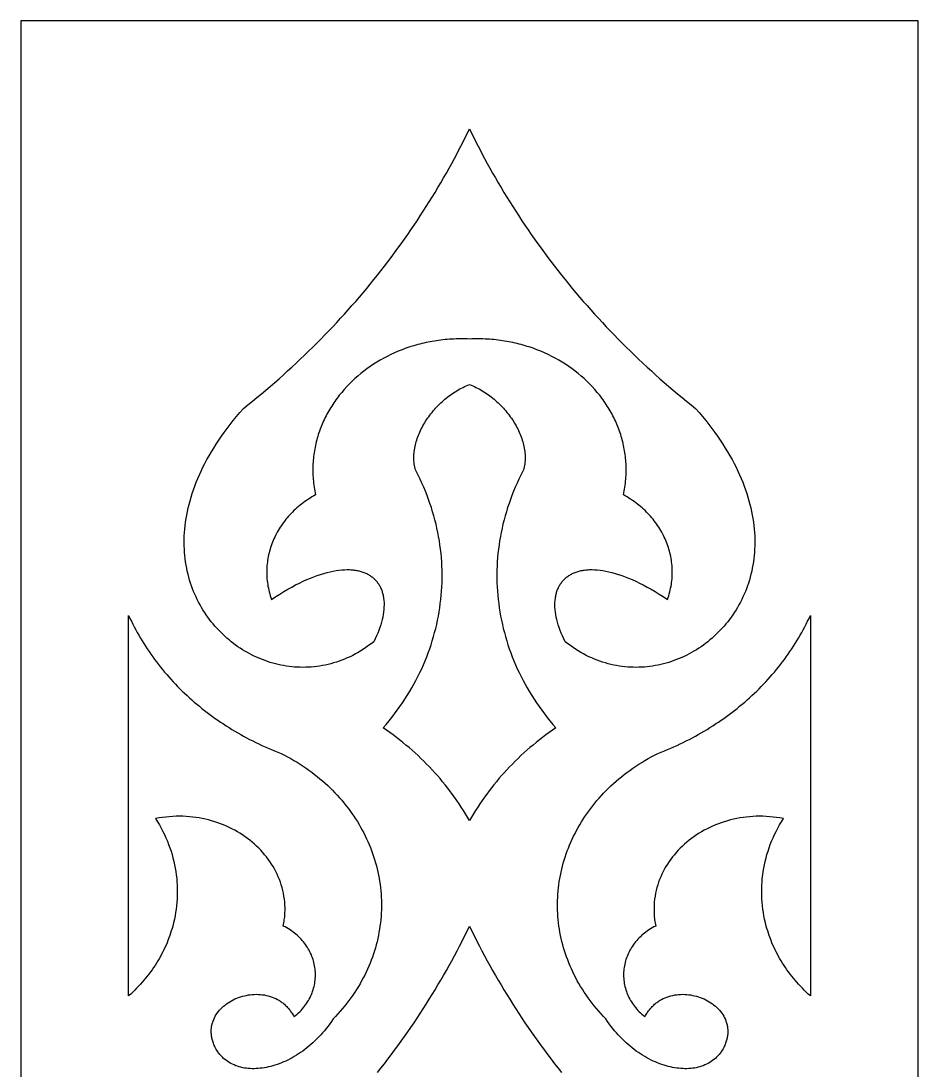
# Model space of a CAD drawing. Extents: x 2404 to 3052, y -2673 to -933.
# Drawn here: x 2404 to 2654, y -1225.5 to -933.1 of the extents above; entities that cross this region are included whole.
import ezdxf

# ---------------------------------------------------------------- set-up
doc = ezdxf.new("R2010")
doc.units = 0
doc.layers.add('LAYER_1', color=18, linetype='CONTINUOUS')

msp = doc.modelspace()

# ---------------------------------------------------------------- linework, layer by layer
at = {"layer": 'LAYER_1'}
for points in [[(2404.01, -2673.09), (2654.01, -2673.09), (2654.01, -933.09), (2404.01, -933.09)], [(2529.01, -963.12), (2529.68, -964.51), (2530.37, -965.9), (2531.06, -967.29), (2531.77, -968.66), (2532.49, -970.04), (2533.21, -971.41), (2533.95, -972.77), (2534.7, -974.13), (2535.45, -975.48), (2536.22, -976.83), (2537, -978.18), (2537.79, -979.52), (2538.59, -980.85), (2539.4, -982.18), (2540.22, -983.5), (2541.05, -984.82), (2541.89, -986.14), (2542.73, -987.44), (2543.59, -988.75), (2544.46, -990.04), (2545.34, -991.34), (2546.23, -992.62), (2547.13, -993.9), (2548.04, -995.18), (2548.96, -996.45), (2549.89, -997.71), (2550.82, -998.97), (2551.77, -1000.22), (2552.73, -1001.47), (2553.69, -1002.71), (2554.67, -1003.95), (2555.66, -1005.18), (2556.65, -1006.4), (2557.66, -1007.62), (2558.67, -1008.83), (2559.7, -1010.03), (2560.73, -1011.23), (2561.77, -1012.42), (2562.82, -1013.61), (2563.88, -1014.79), (2564.95, -1015.96), (2566.03, -1017.13), (2567.12, -1018.29), (2568.22, -1019.45), (2569.33, -1020.6), (2570.44, -1021.74), (2571.57, -1022.87), (2572.7, -1024), (2573.84, -1025.13), (2574.99, -1026.24), (2576.15, -1027.35), (2577.32, -1028.45), (2578.5, -1029.55), (2579.69, -1030.63), (2580.88, -1031.72), (2582.09, -1032.79), (2583.3, -1033.86), (2584.52, -1034.92), (2585.75, -1035.97), (2586.99, -1037.02), (2588.24, -1038.06), (2589.5, -1039.09), (2590.76, -1040.11), (2592.03, -1041.13), (2593, -1042.24), (2593.94, -1043.35), (2594.84, -1044.45), (2595.72, -1045.55), (2596.56, -1046.65), (2597.37, -1047.75), (2598.15, -1048.85), (2598.89, -1049.94), (2599.61, -1051.02), (2600.3, -1052.11), (2600.95, -1053.19), (2601.58, -1054.26), (2602.18, -1055.33), (2602.75, -1056.4), (2603.29, -1057.47), (2603.8, -1058.52), (2604.28, -1059.58), (2604.74, -1060.63), (2605.16, -1061.67), (2605.56, -1062.71), (2605.94, -1063.74), (2606.28, -1064.77), (2606.61, -1065.79), (2606.9, -1066.81), (2607.17, -1067.82), (2607.41, -1068.82), (2607.63, -1069.82), (2607.83, -1070.81), (2608, -1071.79), (2608.14, -1072.77), (2608.27, -1073.73), (2608.36, -1074.7), (2608.44, -1075.65), (2608.49, -1076.6), (2608.52, -1077.53), (2608.53, -1078.46), (2608.52, -1079.39), (2608.48, -1080.3), (2608.42, -1081.2), (2608.35, -1082.1), (2608.25, -1082.99), (2608.13, -1083.86), (2607.99, -1084.73), (2607.83, -1085.59), (2607.65, -1086.44), (2607.45, -1087.28), (2607.24, -1088.11), (2607, -1088.93), (2606.75, -1089.74), (2606.48, -1090.54), (2606.19, -1091.33), (2605.89, -1092.1), (2605.56, -1092.87), (2605.22, -1093.62), (2604.87, -1094.37), (2604.5, -1095.1), (2604.11, -1095.82), (2603.71, -1096.53), (2603.29, -1097.22), (2602.86, -1097.91), (2602.41, -1098.58), (2601.95, -1099.24), (2601.47, -1099.88), (2600.98, -1100.52), (2600.48, -1101.14), (2599.97, -1101.74), (2599.44, -1102.34), (2598.9, -1102.92), (2598.35, -1103.48), (2597.78, -1104.03), (2597.21, -1104.57), (2596.62, -1105.09), (2596.03, -1105.6), (2595.42, -1106.1), (2594.8, -1106.58), (2594.18, -1107.04), (2593.54, -1107.49), (2592.89, -1107.92), (2592.24, -1108.34), (2591.57, -1108.74), (2590.9, -1109.13), (2590.22, -1109.5), (2589.54, -1109.85), (2588.84, -1110.19), (2588.14, -1110.51), (2587.43, -1110.81), (2586.72, -1111.1), (2586, -1111.37), (2585.27, -1111.62), (2584.54, -1111.86), (2583.8, -1112.07), (2583.06, -1112.27), (2582.31, -1112.45), (2581.56, -1112.62), (2580.8, -1112.76), (2580.05, -1112.89), (2579.28, -1113), (2578.52, -1113.08), (2577.75, -1113.15), (2576.98, -1113.2), (2576.21, -1113.24), (2575.43, -1113.25), (2574.66, -1113.24), (2573.88, -1113.21), (2573.1, -1113.16), (2572.33, -1113.09), (2571.55, -1113), (2570.77, -1112.89), (2569.99, -1112.76), (2569.22, -1112.61), (2568.44, -1112.44), (2567.67, -1112.25), (2566.89, -1112.03), (2566.12, -1111.79), (2565.35, -1111.53), (2564.59, -1111.25), (2563.82, -1110.95), (2563.06, -1110.63), (2562.31, -1110.28), (2561.55, -1109.91), (2560.8, -1109.51), (2560.06, -1109.1), (2559.32, -1108.66), (2558.58, -1108.19), (2557.86, -1107.71), (2557.13, -1107.19), (2556.41, -1106.66), (2555.7, -1106.1), (2555.3, -1105.3), (2554.93, -1104.5), (2554.59, -1103.71), (2554.29, -1102.94), (2554.01, -1102.17), (2553.76, -1101.41), (2553.54, -1100.67), (2553.35, -1099.94), (2553.19, -1099.22), (2553.06, -1098.52), (2552.95, -1097.82), (2552.88, -1097.15), (2552.83, -1096.49), (2552.82, -1095.84), (2552.83, -1095.21), (2552.87, -1094.59), (2552.94, -1093.99), (2552.98, -1093.7), (2553.03, -1093.41), (2553.09, -1093.13), (2553.15, -1092.85), (2553.23, -1092.57), (2553.3, -1092.3), (2553.39, -1092.04), (2553.48, -1091.78), (2553.58, -1091.52), (2553.69, -1091.27), (2553.8, -1091.03), (2553.92, -1090.79), (2554.04, -1090.55), (2554.17, -1090.32), (2554.31, -1090.09), (2554.46, -1089.87), (2554.61, -1089.66), (2554.77, -1089.45), (2554.93, -1089.25), (2555.1, -1089.05), (2555.28, -1088.86), (2555.47, -1088.67), (2555.66, -1088.49), (2555.85, -1088.31), (2556.06, -1088.14), (2556.27, -1087.98), (2556.48, -1087.82), (2556.71, -1087.67), (2556.93, -1087.53), (2557.17, -1087.39), (2557.41, -1087.25), (2557.66, -1087.13), (2557.91, -1087.01), (2558.17, -1086.89), (2558.44, -1086.79), (2558.71, -1086.69), (2558.99, -1086.59), (2559.27, -1086.5), (2559.56, -1086.42), (2559.86, -1086.35), (2560.16, -1086.28), (2560.47, -1086.22), (2560.78, -1086.17), (2561.1, -1086.13), (2561.43, -1086.09), (2561.76, -1086.06), (2562.1, -1086.03), (2562.44, -1086.01), (2562.79, -1086.01), (2563.15, -1086), (2563.88, -1086.02), (2564.63, -1086.07), (2565.4, -1086.15), (2566.2, -1086.27), (2567.02, -1086.41), (2567.86, -1086.59), (2568.72, -1086.8), (2569.61, -1087.05), (2570.51, -1087.33), (2571.44, -1087.64), (2572.39, -1087.99), (2573.36, -1088.37), (2574.35, -1088.8), (2575.37, -1089.25), (2576.4, -1089.75), (2577.45, -1090.28), (2578.53, -1090.86), (2579.62, -1091.47), (2580.73, -1092.12), (2581.87, -1092.81), (2583.02, -1093.54), (2584.19, -1094.31), (2584.37, -1093.79), (2584.54, -1093.27), (2584.69, -1092.75), (2584.83, -1092.23), (2584.96, -1091.71), (2585.07, -1091.18), (2585.17, -1090.66), (2585.26, -1090.14), (2585.33, -1089.61), (2585.4, -1089.09), (2585.45, -1088.56), (2585.48, -1088.04), (2585.51, -1087.52), (2585.52, -1086.99), (2585.52, -1086.47), (2585.51, -1085.95), (2585.49, -1085.43), (2585.45, -1084.91), (2585.41, -1084.4), (2585.35, -1083.88), (2585.27, -1083.37), (2585.19, -1082.86), (2585.1, -1082.35), (2584.99, -1081.84), (2584.87, -1081.34), (2584.74, -1080.83), (2584.6, -1080.33), (2584.45, -1079.84), (2584.28, -1079.34), (2584.11, -1078.85), (2583.92, -1078.37), (2583.72, -1077.88), (2583.51, -1077.4), (2583.29, -1076.92), (2583.06, -1076.45), (2582.82, -1075.98), (2582.57, -1075.52), (2582.3, -1075.06), (2582.03, -1074.6), (2581.74, -1074.15), (2581.45, -1073.71), (2581.14, -1073.27), (2580.82, -1072.83), (2580.5, -1072.4), (2580.16, -1071.98), (2579.81, -1071.56), (2579.46, -1071.15), (2579.09, -1070.74), (2578.71, -1070.34), (2578.32, -1069.95), (2577.93, -1069.56), (2577.52, -1069.18), (2577.1, -1068.8), (2576.68, -1068.43), (2576.24, -1068.07), (2575.79, -1067.72), (2575.34, -1067.37), (2574.87, -1067.04), (2574.4, -1066.71), (2573.92, -1066.38), (2573.42, -1066.07), (2572.92, -1065.76), (2572.41, -1065.46), (2571.89, -1065.17), (2572.01, -1064.63), (2572.11, -1064.08), (2572.21, -1063.54), (2572.3, -1062.99), (2572.38, -1062.45), (2572.44, -1061.91), (2572.5, -1061.37), (2572.55, -1060.83), (2572.6, -1060.29), (2572.63, -1059.75), (2572.65, -1059.22), (2572.67, -1058.68), (2572.67, -1058.15), (2572.67, -1057.62), (2572.65, -1057.09), (2572.63, -1056.56), (2572.6, -1056.03), (2572.57, -1055.51), (2572.52, -1054.99), (2572.46, -1054.46), (2572.4, -1053.95), (2572.33, -1053.43), (2572.25, -1052.91), (2572.16, -1052.4), (2572.06, -1051.89), (2571.95, -1051.38), (2571.84, -1050.87), (2571.72, -1050.37), (2571.59, -1049.86), (2571.45, -1049.36), (2571.31, -1048.87), (2571.15, -1048.37), (2570.99, -1047.88), (2570.82, -1047.39), (2570.65, -1046.9), (2570.47, -1046.42), (2570.27, -1045.94), (2570.08, -1045.46), (2569.87, -1044.99), (2569.66, -1044.51), (2569.44, -1044.04), (2569.21, -1043.58), (2568.97, -1043.12), (2568.73, -1042.66), (2568.48, -1042.2), (2568.22, -1041.75), (2567.96, -1041.3), (2567.69, -1040.85), (2567.41, -1040.41), (2567.13, -1039.97), (2566.84, -1039.53), (2566.54, -1039.1), (2566.24, -1038.68), (2565.93, -1038.25), (2565.29, -1037.42), (2564.63, -1036.6), (2563.94, -1035.79), (2563.22, -1035.01), (2562.48, -1034.24), (2561.72, -1033.49), (2560.94, -1032.76), (2560.13, -1032.04), (2559.3, -1031.35), (2558.45, -1030.68), (2557.58, -1030.02), (2556.69, -1029.39), (2555.77, -1028.78), (2554.84, -1028.19), (2553.89, -1027.62), (2552.92, -1027.08), (2551.93, -1026.56), (2550.92, -1026.06), (2549.9, -1025.59), (2548.86, -1025.14), (2547.8, -1024.72), (2546.72, -1024.32), (2545.63, -1023.95), (2545.08, -1023.77), (2544.53, -1023.6), (2543.97, -1023.44), (2543.41, -1023.28), (2542.85, -1023.13), (2542.28, -1022.99), (2541.7, -1022.86), (2541.13, -1022.73), (2540.55, -1022.61), (2539.97, -1022.5), (2539.38, -1022.39), (2538.8, -1022.29), (2538.21, -1022.2), (2537.61, -1022.11), (2537.01, -1022.04), (2536.41, -1021.97), (2535.81, -1021.91), (2535.21, -1021.85), (2534.6, -1021.81), (2533.99, -1021.77), (2533.37, -1021.74), (2532.76, -1021.71), (2532.14, -1021.7), (2531.52, -1021.69), (2530.89, -1021.69), (2530.27, -1021.7), (2529.64, -1021.72), (2529.01, -1021.74), (2528.38, -1021.72), (2527.75, -1021.7), (2527.13, -1021.69), (2526.5, -1021.69), (2525.88, -1021.7), (2525.26, -1021.71), (2524.65, -1021.74), (2524.03, -1021.77), (2523.42, -1021.81), (2522.81, -1021.85), (2522.21, -1021.91), (2521.6, -1021.97), (2521, -1022.04), (2520.41, -1022.11), (2519.81, -1022.2), (2519.22, -1022.29), (2518.63, -1022.39), (2518.05, -1022.5), (2517.47, -1022.61), (2516.89, -1022.73), (2516.31, -1022.86), (2515.74, -1022.99), (2515.17, -1023.13), (2514.61, -1023.28), (2514.05, -1023.44), (2513.49, -1023.6), (2512.38, -1023.95), (2511.29, -1024.32), (2510.22, -1024.72), (2509.16, -1025.14), (2508.12, -1025.59), (2507.1, -1026.06), (2506.09, -1026.56), (2505.1, -1027.08), (2504.13, -1027.62), (2503.18, -1028.19), (2502.24, -1028.78), (2501.33, -1029.39), (2500.44, -1030.02), (2499.57, -1030.68), (2498.72, -1031.35), (2497.89, -1032.04), (2497.08, -1032.76), (2496.3, -1033.49), (2495.53, -1034.24), (2494.8, -1035.01), (2494.08, -1035.79), (2493.39, -1036.6), (2492.73, -1037.42), (2492.4, -1037.83), (2492.09, -1038.25), (2491.78, -1038.68), (2491.47, -1039.1), (2491.18, -1039.53), (2490.89, -1039.97), (2490.6, -1040.41), (2490.33, -1040.85), (2490.06, -1041.3), (2489.79, -1041.75), (2489.54, -1042.2), (2489.29, -1042.66), (2489.05, -1043.12), (2488.81, -1043.58), (2488.58, -1044.04), (2488.36, -1044.51), (2488.15, -1044.99), (2487.94, -1045.46), (2487.74, -1045.94), (2487.55, -1046.42), (2487.37, -1046.9), (2487.19, -1047.39), (2487.02, -1047.88), (2486.86, -1048.37), (2486.71, -1048.87), (2486.57, -1049.36), (2486.43, -1049.86), (2486.3, -1050.37), (2486.18, -1050.87), (2486.06, -1051.38), (2485.96, -1051.89), (2485.86, -1052.4), (2485.77, -1052.91), (2485.69, -1053.43), (2485.62, -1053.95), (2485.56, -1054.46), (2485.5, -1054.99), (2485.45, -1055.51), (2485.41, -1056.03), (2485.38, -1056.56), (2485.36, -1057.09), (2485.35, -1057.62), (2485.35, -1058.15), (2485.35, -1058.68), (2485.37, -1059.22), (2485.39, -1059.75), (2485.42, -1060.29), (2485.46, -1060.83), (2485.51, -1061.37), (2485.57, -1061.91), (2485.64, -1062.45), (2485.72, -1062.99), (2485.81, -1063.54), (2485.91, -1064.08), (2486.01, -1064.63), (2486.13, -1065.17), (2485.61, -1065.46), (2485.1, -1065.76), (2484.6, -1066.07), (2484.1, -1066.38), (2483.62, -1066.71), (2483.14, -1067.04), (2482.68, -1067.37), (2482.22, -1067.72), (2481.78, -1068.07), (2481.34, -1068.43), (2480.92, -1068.8), (2480.5, -1069.18), (2480.09, -1069.56), (2479.69, -1069.95), (2479.31, -1070.34), (2478.93, -1070.74), (2478.56, -1071.15), (2478.2, -1071.56), (2477.86, -1071.98), (2477.52, -1072.4), (2477.19, -1072.83), (2476.88, -1073.27), (2476.57, -1073.71), (2476.28, -1074.15), (2475.99, -1074.6), (2475.72, -1075.06), (2475.45, -1075.52), (2475.2, -1075.98), (2474.96, -1076.45), (2474.73, -1076.92), (2474.51, -1077.4), (2474.3, -1077.88), (2474.1, -1078.37), (2473.91, -1078.85), (2473.74, -1079.34), (2473.57, -1079.84), (2473.42, -1080.33), (2473.28, -1080.83), (2473.15, -1081.34), (2473.03, -1081.84), (2472.92, -1082.35), (2472.83, -1082.86), (2472.74, -1083.37), (2472.67, -1083.88), (2472.61, -1084.4), (2472.57, -1084.91), (2472.53, -1085.43), (2472.51, -1085.95), (2472.49, -1086.47), (2472.49, -1086.99), (2472.51, -1087.52), (2472.53, -1088.04), (2472.57, -1088.56), (2472.62, -1089.09), (2472.68, -1089.61), (2472.76, -1090.14), (2472.85, -1090.66), (2472.95, -1091.18), (2473.06, -1091.71), (2473.19, -1092.23), (2473.33, -1092.75), (2473.48, -1093.27), (2473.65, -1093.79), (2473.83, -1094.31), (2475, -1093.54), (2476.15, -1092.81), (2477.28, -1092.12), (2478.4, -1091.47), (2479.49, -1090.86), (2480.56, -1090.28), (2481.62, -1089.75), (2482.65, -1089.25), (2483.66, -1088.8), (2484.66, -1088.37), (2485.63, -1087.99), (2486.58, -1087.64), (2487.5, -1087.33), (2488.41, -1087.05), (2489.3, -1086.8), (2490.16, -1086.59), (2491, -1086.41), (2491.82, -1086.27), (2492.62, -1086.15), (2493.39, -1086.07), (2494.14, -1086.02), (2494.87, -1086), (2495.22, -1086.01), (2495.57, -1086.01), (2495.92, -1086.03), (2496.26, -1086.06), (2496.59, -1086.09), (2496.91, -1086.13), (2497.23, -1086.17), (2497.55, -1086.22), (2497.86, -1086.28), (2498.16, -1086.35), (2498.46, -1086.42), (2498.75, -1086.5), (2499.03, -1086.59), (2499.31, -1086.69), (2499.58, -1086.79), (2499.85, -1086.89), (2500.11, -1087.01), (2500.36, -1087.13), (2500.61, -1087.25), (2500.85, -1087.39), (2501.08, -1087.53), (2501.31, -1087.67), (2501.53, -1087.82), (2501.75, -1087.98), (2501.96, -1088.14), (2502.16, -1088.31), (2502.36, -1088.49), (2502.55, -1088.67), (2502.74, -1088.86), (2502.91, -1089.05), (2503.09, -1089.25), (2503.25, -1089.45), (2503.41, -1089.66), (2503.56, -1089.87), (2503.71, -1090.09), (2503.84, -1090.32), (2503.98, -1090.55), (2504.1, -1090.79), (2504.22, -1091.03), (2504.33, -1091.27), (2504.44, -1091.52), (2504.54, -1091.78), (2504.63, -1092.04), (2504.71, -1092.3), (2504.79, -1092.57), (2504.86, -1092.85), (2504.93, -1093.13), (2504.99, -1093.41), (2505.04, -1093.7), (2505.08, -1093.99), (2505.15, -1094.59), (2505.19, -1095.21), (2505.2, -1095.84), (2505.18, -1096.49), (2505.14, -1097.15), (2505.06, -1097.82), (2504.96, -1098.52), (2504.83, -1099.22), (2504.67, -1099.94), (2504.48, -1100.67), (2504.26, -1101.41), (2504.01, -1102.17), (2503.73, -1102.94), (2503.42, -1103.71), (2503.09, -1104.5), (2502.72, -1105.3), (2502.32, -1106.1), (2501.6, -1106.66), (2500.89, -1107.19), (2500.16, -1107.71), (2499.43, -1108.19), (2498.7, -1108.66), (2497.96, -1109.1), (2497.21, -1109.51), (2496.47, -1109.91), (2495.71, -1110.28), (2494.96, -1110.63), (2494.2, -1110.95), (2493.43, -1111.25), (2492.67, -1111.53), (2491.9, -1111.79), (2491.13, -1112.03), (2490.35, -1112.25), (2489.58, -1112.44), (2488.8, -1112.61), (2488.03, -1112.76), (2487.25, -1112.89), (2486.47, -1113), (2485.69, -1113.09), (2484.91, -1113.16), (2484.14, -1113.21), (2483.36, -1113.24), (2482.58, -1113.25), (2481.81, -1113.24), (2481.04, -1113.2), (2480.27, -1113.15), (2479.5, -1113.08), (2478.73, -1113), (2477.97, -1112.89), (2477.21, -1112.76), (2476.46, -1112.62), (2475.71, -1112.45), (2474.96, -1112.27), (2474.22, -1112.07), (2473.48, -1111.86), (2472.75, -1111.62), (2472.02, -1111.37), (2471.3, -1111.1), (2470.59, -1110.81), (2469.88, -1110.51), (2469.18, -1110.19), (2468.48, -1109.85), (2467.79, -1109.5), (2467.12, -1109.13), (2466.44, -1108.74), (2465.78, -1108.34), (2465.13, -1107.92), (2464.48, -1107.49), (2463.84, -1107.04), (2463.22, -1106.58), (2462.6, -1106.1), (2461.99, -1105.6), (2461.39, -1105.09), (2460.81, -1104.57), (2460.23, -1104.03), (2459.67, -1103.48), (2459.12, -1102.92), (2458.58, -1102.34), (2458.05, -1101.74), (2457.54, -1101.14), (2457.03, -1100.52), (2456.55, -1099.88), (2456.07, -1099.24), (2455.61, -1098.58), (2455.16, -1097.91), (2454.73, -1097.22), (2454.31, -1096.53), (2453.91, -1095.82), (2453.52, -1095.1), (2453.15, -1094.37), (2452.79, -1093.62), (2452.46, -1092.87), (2452.13, -1092.1), (2451.83, -1091.33), (2451.54, -1090.54), (2451.27, -1089.74), (2451.02, -1088.93), (2450.78, -1088.11), (2450.56, -1087.28), (2450.37, -1086.44), (2450.19, -1085.59), (2450.03, -1084.73), (2449.89, -1083.86), (2449.77, -1082.99), (2449.67, -1082.1), (2449.6, -1081.2), (2449.54, -1080.3), (2449.5, -1079.39), (2449.49, -1078.46), (2449.5, -1077.53), (2449.53, -1076.6), (2449.58, -1075.65), (2449.65, -1074.7), (2449.75, -1073.73), (2449.88, -1072.77), (2450.02, -1071.79), (2450.19, -1070.81), (2450.39, -1069.82), (2450.6, -1068.82), (2450.85, -1067.82), (2451.12, -1066.81), (2451.41, -1065.79), (2451.73, -1064.77), (2452.08, -1063.74), (2452.45, -1062.71), (2452.86, -1061.67), (2453.28, -1060.63), (2453.74, -1059.58), (2454.22, -1058.52), (2454.73, -1057.47), (2455.27, -1056.4), (2455.84, -1055.33), (2456.44, -1054.26), (2457.07, -1053.19), (2457.72, -1052.11), (2458.41, -1051.02), (2459.12, -1049.94), (2459.87, -1048.85), (2460.65, -1047.75), (2461.46, -1046.65), (2462.3, -1045.55), (2463.17, -1044.45), (2464.08, -1043.35), (2465.02, -1042.24), (2465.99, -1041.13), (2467.26, -1040.11), (2468.52, -1039.09), (2469.78, -1038.06), (2471.03, -1037.02), (2472.26, -1035.97), (2473.49, -1034.92), (2474.72, -1033.86), (2475.93, -1032.79), (2477.13, -1031.72), (2478.33, -1030.63), (2479.52, -1029.55), (2480.69, -1028.45), (2481.86, -1027.35), (2483.02, -1026.24), (2484.18, -1025.13), (2485.32, -1024), (2486.45, -1022.87), (2487.58, -1021.74), (2488.69, -1020.6), (2489.8, -1019.45), (2490.9, -1018.29), (2491.99, -1017.13), (2493.06, -1015.96), (2494.13, -1014.79), (2495.2, -1013.61), (2496.25, -1012.42), (2497.29, -1011.23), (2498.32, -1010.03), (2499.35, -1008.83), (2500.36, -1007.62), (2501.37, -1006.4), (2502.36, -1005.18), (2503.35, -1003.95), (2504.32, -1002.71), (2505.29, -1001.47), (2506.25, -1000.22), (2507.2, -998.97), (2508.13, -997.71), (2509.06, -996.45), (2509.98, -995.18), (2510.89, -993.9), (2511.79, -992.62), (2512.68, -991.34), (2513.56, -990.04), (2514.42, -988.75), (2515.28, -987.44), (2516.13, -986.14), (2516.97, -984.82), (2517.8, -983.5), (2518.62, -982.18), (2519.43, -980.85), (2520.23, -979.52), (2521.02, -978.18), (2521.8, -976.83), (2522.56, -975.48), (2523.32, -974.13), (2524.07, -972.77), (2524.81, -971.41), (2525.53, -970.04), (2526.25, -968.66), (2526.95, -967.29), (2527.65, -965.9), (2528.33, -964.51)], [(2529.01, -1034.43), (2529.47, -1034.61), (2529.92, -1034.79), (2530.37, -1034.99), (2530.82, -1035.2), (2531.27, -1035.43), (2531.71, -1035.66), (2532.15, -1035.9), (2532.58, -1036.15), (2533.01, -1036.42), (2533.44, -1036.69), (2533.86, -1036.97), (2534.27, -1037.27), (2534.68, -1037.57), (2535.09, -1037.88), (2535.49, -1038.19), (2535.88, -1038.52), (2536.27, -1038.86), (2536.65, -1039.2), (2537.03, -1039.55), (2537.39, -1039.9), (2537.76, -1040.27), (2538.11, -1040.64), (2538.46, -1041.01), (2538.8, -1041.4), (2539.13, -1041.78), (2539.46, -1042.18), (2539.77, -1042.58), (2540.08, -1042.98), (2540.38, -1043.39), (2540.67, -1043.8), (2540.96, -1044.22), (2541.23, -1044.64), (2541.49, -1045.07), (2541.75, -1045.5), (2541.99, -1045.93), (2542.23, -1046.36), (2542.45, -1046.8), (2542.67, -1047.24), (2542.87, -1047.68), (2543.06, -1048.12), (2543.24, -1048.57), (2543.41, -1049.01), (2543.57, -1049.46), (2543.72, -1049.91), (2543.86, -1050.36), (2543.98, -1050.8), (2544.09, -1051.25), (2544.19, -1051.7), (2544.28, -1052.15), (2544.35, -1052.59), (2544.41, -1053.04), (2544.45, -1053.48), (2544.49, -1053.92), (2544.51, -1054.36), (2544.51, -1054.8), (2544.5, -1055.24), (2544.48, -1055.67), (2544.44, -1056.1), (2544.39, -1056.52), (2544.32, -1056.94), (2544.24, -1057.36), (2544.14, -1057.78), (2544.02, -1058.19), (2543.89, -1058.59), (2543.33, -1059.7), (2542.78, -1060.81), (2542.27, -1061.92), (2541.77, -1063.04), (2541.3, -1064.17), (2540.85, -1065.3), (2540.42, -1066.43), (2540.02, -1067.57), (2539.64, -1068.71), (2539.28, -1069.86), (2538.94, -1071.01), (2538.63, -1072.16), (2538.34, -1073.32), (2538.07, -1074.48), (2537.83, -1075.64), (2537.61, -1076.8), (2537.41, -1077.97), (2537.24, -1079.13), (2537.08, -1080.3), (2536.95, -1081.47), (2536.84, -1082.64), (2536.76, -1083.81), (2536.7, -1084.98), (2536.66, -1086.15), (2536.64, -1087.32), (2536.64, -1088.49), (2536.67, -1089.66), (2536.72, -1090.83), (2536.79, -1092), (2536.88, -1093.16), (2537, -1094.33), (2537.14, -1095.49), (2537.3, -1096.65), (2537.48, -1097.81), (2537.68, -1098.96), (2537.91, -1100.12), (2538.16, -1101.27), (2538.43, -1102.41), (2538.72, -1103.55), (2539.04, -1104.69), (2539.37, -1105.82), (2539.73, -1106.95), (2540.11, -1108.08), (2540.51, -1109.2), (2540.94, -1110.31), (2541.38, -1111.42), (2541.85, -1112.52), (2542.34, -1113.62), (2542.85, -1114.71), (2543.38, -1115.79), (2543.93, -1116.87), (2544.51, -1117.94), (2545.11, -1119), (2545.72, -1120.05), (2546.36, -1121.1), (2547.02, -1122.14), (2547.71, -1123.17), (2548.41, -1124.19), (2549.14, -1125.2), (2549.88, -1126.21), (2550.65, -1127.2), (2551.44, -1128.19), (2552.25, -1129.16), (2553.08, -1130.13), (2552.14, -1130.77), (2551.2, -1131.43), (2550.29, -1132.1), (2549.38, -1132.78), (2548.48, -1133.47), (2547.6, -1134.18), (2546.73, -1134.89), (2545.87, -1135.62), (2545.02, -1136.35), (2544.18, -1137.1), (2543.36, -1137.86), (2542.55, -1138.62), (2541.75, -1139.4), (2540.97, -1140.19), (2540.19, -1140.98), (2539.43, -1141.79), (2538.68, -1142.61), (2537.95, -1143.43), (2537.22, -1144.27), (2536.51, -1145.12), (2535.82, -1145.97), (2535.13, -1146.83), (2534.46, -1147.7), (2533.8, -1148.59), (2533.16, -1149.47), (2532.52, -1150.37), (2531.9, -1151.28), (2531.3, -1152.19), (2530.71, -1153.12), (2530.13, -1154.05), (2529.56, -1154.98), (2529.01, -1155.93), (2528.46, -1154.98), (2527.89, -1154.05), (2527.31, -1153.12), (2526.72, -1152.19), (2526.11, -1151.28), (2525.49, -1150.37), (2524.86, -1149.47), (2524.22, -1148.59), (2523.56, -1147.7), (2522.89, -1146.83), (2522.2, -1145.97), (2521.5, -1145.12), (2520.79, -1144.27), (2520.07, -1143.43), (2519.34, -1142.61), (2518.59, -1141.79), (2517.83, -1140.98), (2517.05, -1140.19), (2516.27, -1139.4), (2515.47, -1138.62), (2514.66, -1137.86), (2513.83, -1137.1), (2513, -1136.35), (2512.15, -1135.62), (2511.29, -1134.89), (2510.42, -1134.18), (2509.54, -1133.47), (2508.64, -1132.78), (2507.73, -1132.1), (2506.81, -1131.43), (2505.88, -1130.77), (2504.94, -1130.13), (2505.77, -1129.16), (2506.58, -1128.19), (2507.37, -1127.2), (2508.14, -1126.21), (2508.88, -1125.2), (2509.61, -1124.19), (2510.31, -1123.17), (2510.99, -1122.14), (2511.65, -1121.1), (2512.29, -1120.05), (2512.91, -1119), (2513.51, -1117.94), (2514.08, -1116.87), (2514.64, -1115.79), (2515.17, -1114.71), (2515.68, -1113.62), (2516.17, -1112.52), (2516.64, -1111.42), (2517.08, -1110.31), (2517.51, -1109.2), (2517.91, -1108.08), (2518.29, -1106.95), (2518.65, -1105.82), (2518.98, -1104.69), (2519.3, -1103.55), (2519.59, -1102.41), (2519.86, -1101.27), (2520.11, -1100.12), (2520.33, -1098.96), (2520.54, -1097.81), (2520.72, -1096.65), (2520.88, -1095.49), (2521.02, -1094.33), (2521.14, -1093.16), (2521.23, -1092), (2521.3, -1090.83), (2521.35, -1089.66), (2521.38, -1088.49), (2521.38, -1087.32), (2521.36, -1086.15), (2521.32, -1084.98), (2521.26, -1083.81), (2521.17, -1082.64), (2521.07, -1081.47), (2520.94, -1080.3), (2520.78, -1079.13), (2520.61, -1077.97), (2520.41, -1076.8), (2520.19, -1075.64), (2519.94, -1074.48), (2519.68, -1073.32), (2519.39, -1072.16), (2519.08, -1071.01), (2518.74, -1069.86), (2518.38, -1068.71), (2518, -1067.57), (2517.6, -1066.43), (2517.17, -1065.3), (2516.72, -1064.17), (2516.25, -1063.04), (2515.75, -1061.92), (2515.23, -1060.81), (2514.69, -1059.7), (2514.13, -1058.59), (2514, -1058.19), (2513.88, -1057.78), (2513.78, -1057.36), (2513.7, -1056.94), (2513.63, -1056.52), (2513.58, -1056.1), (2513.54, -1055.67), (2513.52, -1055.24), (2513.51, -1054.8), (2513.51, -1054.36), (2513.53, -1053.92), (2513.56, -1053.48), (2513.61, -1053.04), (2513.67, -1052.59), (2513.74, -1052.15), (2513.83, -1051.7), (2513.93, -1051.25), (2514.04, -1050.8), (2514.16, -1050.36), (2514.3, -1049.91), (2514.44, -1049.46), (2514.6, -1049.01), (2514.77, -1048.57), (2514.96, -1048.12), (2515.15, -1047.68), (2515.35, -1047.24), (2515.57, -1046.8), (2515.79, -1046.36), (2516.03, -1045.93), (2516.27, -1045.5), (2516.52, -1045.07), (2516.79, -1044.64), (2517.06, -1044.22), (2517.34, -1043.8), (2517.64, -1043.39), (2517.94, -1042.98), (2518.24, -1042.58), (2518.56, -1042.18), (2518.89, -1041.78), (2519.22, -1041.4), (2519.56, -1041.01), (2519.91, -1040.64), (2520.26, -1040.27), (2520.62, -1039.9), (2520.99, -1039.55), (2521.37, -1039.2), (2521.75, -1038.86), (2522.14, -1038.52), (2522.53, -1038.19), (2522.93, -1037.88), (2523.34, -1037.57), (2523.75, -1037.27), (2524.16, -1036.97), (2524.58, -1036.69), (2525.01, -1036.42), (2525.44, -1036.15), (2525.87, -1035.9), (2526.31, -1035.66), (2526.75, -1035.43), (2527.2, -1035.2), (2527.64, -1034.99), (2528.1, -1034.79), (2528.55, -1034.61)], [(2434.01, -1098.8), (2434.39, -1099.6), (2434.77, -1100.4), (2435.17, -1101.2), (2435.57, -1101.99), (2435.99, -1102.77), (2436.42, -1103.55), (2436.86, -1104.32), (2437.3, -1105.09), (2437.76, -1105.86), (2438.23, -1106.61), (2438.71, -1107.36), (2439.2, -1108.11), (2439.7, -1108.85), (2440.2, -1109.58), (2440.72, -1110.31), (2441.25, -1111.03), (2441.79, -1111.75), (2442.33, -1112.46), (2442.89, -1113.16), (2443.46, -1113.86), (2444.03, -1114.55), (2444.62, -1115.24), (2445.21, -1115.91), (2445.81, -1116.58), (2446.42, -1117.25), (2447.04, -1117.91), (2447.67, -1118.56), (2448.31, -1119.2), (2448.96, -1119.84), (2449.61, -1120.47), (2450.28, -1121.09), (2450.95, -1121.71), (2451.63, -1122.32), (2452.32, -1122.92), (2453.02, -1123.51), (2453.73, -1124.1), (2454.44, -1124.68), (2455.16, -1125.25), (2455.89, -1125.81), (2456.63, -1126.37), (2457.37, -1126.92), (2458.13, -1127.46), (2458.89, -1127.99), (2459.66, -1128.52), (2460.43, -1129.03), (2461.22, -1129.54), (2462.01, -1130.04), (2462.8, -1130.53), (2463.61, -1131.02), (2464.42, -1131.49), (2465.24, -1131.96), (2466.07, -1132.42), (2466.9, -1132.87), (2467.74, -1133.31), (2468.59, -1133.74), (2469.44, -1134.17), (2470.3, -1134.58), (2471.17, -1134.99), (2472.04, -1135.39), (2472.92, -1135.77), (2473.81, -1136.15), (2474.7, -1136.52), (2475.6, -1136.88), (2476.5, -1137.23), (2477.42, -1137.7), (2478.32, -1138.18), (2479.21, -1138.67), (2480.09, -1139.18), (2480.95, -1139.7), (2481.8, -1140.23), (2482.63, -1140.78), (2483.45, -1141.33), (2484.26, -1141.9), (2485.05, -1142.48), (2485.83, -1143.07), (2486.59, -1143.68), (2487.34, -1144.29), (2488.07, -1144.92), (2488.79, -1145.55), (2489.5, -1146.2), (2490.19, -1146.86), (2490.86, -1147.52), (2491.52, -1148.2), (2492.16, -1148.89), (2492.79, -1149.58), (2493.4, -1150.29), (2494, -1151), (2494.58, -1151.72), (2495.15, -1152.46), (2495.7, -1153.19), (2496.24, -1153.94), (2496.76, -1154.7), (2497.26, -1155.46), (2497.75, -1156.23), (2498.22, -1157.01), (2498.67, -1157.8), (2499.11, -1158.59), (2499.53, -1159.39), (2499.94, -1160.19), (2500.33, -1161), (2500.7, -1161.82), (2501.05, -1162.64), (2501.39, -1163.47), (2501.71, -1164.3), (2502.01, -1165.14), (2502.3, -1165.99), (2502.57, -1166.83), (2502.82, -1167.69), (2503.06, -1168.54), (2503.27, -1169.4), (2503.47, -1170.27), (2503.65, -1171.14), (2503.82, -1172.01), (2503.96, -1172.88), (2504.09, -1173.76), (2504.2, -1174.64), (2504.29, -1175.53), (2504.36, -1176.41), (2504.42, -1177.3), (2504.45, -1178.19), (2504.47, -1179.08), (2504.47, -1179.97), (2504.45, -1180.87), (2504.41, -1181.76), (2504.35, -1182.66), (2504.28, -1183.55), (2504.18, -1184.45), (2504.06, -1185.35), (2503.93, -1186.22), (2503.78, -1187.1), (2503.62, -1187.97), (2503.43, -1188.84), (2503.23, -1189.71), (2503.01, -1190.57), (2502.77, -1191.43), (2502.51, -1192.29), (2502.23, -1193.14), (2501.94, -1193.99), (2501.63, -1194.84), (2501.3, -1195.68), (2500.95, -1196.52), (2500.59, -1197.35), (2500.21, -1198.18), (2499.81, -1199), (2499.39, -1199.82), (2498.95, -1200.63), (2498.5, -1201.43), (2498.03, -1202.23), (2497.54, -1203.02), (2497.03, -1203.81), (2496.51, -1204.58), (2495.96, -1205.36), (2495.4, -1206.12), (2494.83, -1206.88), (2494.23, -1207.62), (2493.62, -1208.36), (2492.99, -1209.1), (2492.34, -1209.82), (2491.68, -1210.53), (2491, -1211.24), (2490.53, -1211.93), (2490.06, -1212.6), (2489.58, -1213.26), (2489.08, -1213.9), (2488.58, -1214.52), (2488.06, -1215.12), (2487.54, -1215.7), (2487.01, -1216.27), (2486.47, -1216.82), (2485.93, -1217.36), (2485.38, -1217.87), (2484.82, -1218.37), (2484.25, -1218.85), (2483.69, -1219.31), (2483.11, -1219.76), (2482.53, -1220.19), (2481.95, -1220.6), (2481.36, -1220.99), (2480.77, -1221.37), (2480.18, -1221.72), (2479.58, -1222.06), (2478.99, -1222.39), (2478.39, -1222.69), (2477.79, -1222.98), (2477.19, -1223.24), (2476.59, -1223.49), (2475.99, -1223.73), (2475.39, -1223.94), (2474.8, -1224.14), (2474.2, -1224.32), (2473.61, -1224.48), (2473.02, -1224.62), (2472.43, -1224.75), (2471.85, -1224.85), (2471.27, -1224.94), (2470.7, -1225.01), (2470.13, -1225.06), (2469.56, -1225.1), (2469.01, -1225.11), (2468.45, -1225.11), (2467.91, -1225.09), (2467.37, -1225.05), (2466.84, -1224.99), (2466.32, -1224.92), (2465.81, -1224.83), (2465.3, -1224.71), (2464.81, -1224.58), (2464.32, -1224.43), (2463.85, -1224.27), (2463.39, -1224.08), (2462.94, -1223.88), (2462.5, -1223.65), (2462.07, -1223.41), (2461.65, -1223.15), (2461.25, -1222.87), (2460.86, -1222.58), (2460.49, -1222.26), (2460.13, -1221.93), (2459.79, -1221.57), (2459.46, -1221.2), (2459.15, -1220.81), (2458.85, -1220.4), (2458.57, -1219.97), (2458.31, -1219.53), (2458.15, -1219.23), (2458.01, -1218.93), (2457.88, -1218.63), (2457.76, -1218.34), (2457.65, -1218.04), (2457.54, -1217.75), (2457.45, -1217.46), (2457.37, -1217.18), (2457.29, -1216.89), (2457.23, -1216.6), (2457.17, -1216.32), (2457.13, -1216.04), (2457.09, -1215.76), (2457.06, -1215.49), (2457.04, -1215.21), (2457.03, -1214.94), (2457.03, -1214.67), (2457.04, -1214.4), (2457.05, -1214.14), (2457.07, -1213.88), (2457.1, -1213.62), (2457.14, -1213.36), (2457.19, -1213.1), (2457.24, -1212.85), (2457.3, -1212.6), (2457.37, -1212.35), (2457.44, -1212.11), (2457.53, -1211.87), (2457.71, -1211.39), (2457.92, -1210.93), (2458.16, -1210.48), (2458.42, -1210.04), (2458.71, -1209.62), (2459.02, -1209.21), (2459.35, -1208.81), (2459.71, -1208.42), (2460.08, -1208.06), (2460.47, -1207.7), (2460.88, -1207.36), (2461.3, -1207.04), (2461.75, -1206.74), (2462.2, -1206.45), (2462.67, -1206.18), (2463.16, -1205.92), (2463.65, -1205.68), (2464.16, -1205.47), (2464.67, -1205.27), (2465.2, -1205.09), (2465.73, -1204.93), (2466.27, -1204.79), (2466.82, -1204.67), (2467.37, -1204.57), (2467.92, -1204.49), (2468.48, -1204.43), (2469.04, -1204.4), (2469.6, -1204.38), (2470.16, -1204.4), (2470.72, -1204.43), (2471.27, -1204.49), (2471.83, -1204.57), (2472.38, -1204.67), (2472.92, -1204.81), (2473.46, -1204.96), (2473.99, -1205.14), (2474.51, -1205.35), (2475.03, -1205.59), (2475.53, -1205.85), (2476.02, -1206.14), (2476.26, -1206.29), (2476.5, -1206.45), (2476.74, -1206.62), (2476.97, -1206.8), (2477.2, -1206.98), (2477.42, -1207.17), (2477.65, -1207.37), (2477.86, -1207.57), (2478.08, -1207.79), (2478.28, -1208.01), (2478.49, -1208.23), (2478.69, -1208.47), (2478.89, -1208.71), (2479.08, -1208.96), (2479.26, -1209.22), (2479.45, -1209.48), (2479.62, -1209.75), (2479.79, -1210.03), (2479.96, -1210.32), (2480.12, -1210.62), (2480.54, -1210.28), (2480.94, -1209.94), (2481.33, -1209.58), (2481.7, -1209.22), (2482.05, -1208.85), (2482.4, -1208.48), (2482.72, -1208.1), (2483.03, -1207.71), (2483.33, -1207.32), (2483.61, -1206.92), (2483.87, -1206.51), (2484.12, -1206.1), (2484.35, -1205.69), (2484.57, -1205.27), (2484.78, -1204.84), (2484.97, -1204.42), (2485.14, -1203.99), (2485.3, -1203.55), (2485.44, -1203.11), (2485.57, -1202.67), (2485.69, -1202.23), (2485.79, -1201.79), (2485.87, -1201.34), (2485.94, -1200.9), (2486, -1200.45), (2486.04, -1200), (2486.07, -1199.55), (2486.08, -1199.1), (2486.08, -1198.65), (2486.06, -1198.2), (2486.03, -1197.75), (2485.98, -1197.3), (2485.92, -1196.86), (2485.85, -1196.41), (2485.76, -1195.97), (2485.66, -1195.53), (2485.54, -1195.09), (2485.41, -1194.66), (2485.26, -1194.23), (2485.1, -1193.8), (2484.93, -1193.37), (2484.74, -1192.95), (2484.54, -1192.54), (2484.32, -1192.12), (2484.09, -1191.72), (2483.85, -1191.32), (2483.59, -1190.92), (2483.32, -1190.53), (2483.03, -1190.15), (2482.73, -1189.77), (2482.42, -1189.4), (2482.09, -1189.04), (2481.75, -1188.68), (2481.4, -1188.33), (2481.03, -1187.99), (2480.65, -1187.66), (2480.26, -1187.34), (2479.85, -1187.02), (2479.43, -1186.72), (2478.99, -1186.42), (2478.55, -1186.14), (2478.08, -1185.86), (2477.61, -1185.6), (2477.12, -1185.34), (2477.2, -1184.92), (2477.28, -1184.49), (2477.35, -1184.06), (2477.4, -1183.63), (2477.45, -1183.21), (2477.5, -1182.79), (2477.53, -1182.36), (2477.56, -1181.94), (2477.58, -1181.52), (2477.59, -1181.11), (2477.59, -1180.69), (2477.59, -1180.27), (2477.56, -1179.45), (2477.5, -1178.63), (2477.41, -1177.82), (2477.29, -1177.01), (2477.15, -1176.21), (2476.98, -1175.43), (2476.78, -1174.65), (2476.55, -1173.87), (2476.3, -1173.11), (2476.02, -1172.36), (2475.71, -1171.62), (2475.38, -1170.88), (2475.03, -1170.16), (2474.65, -1169.45), (2474.25, -1168.76), (2473.83, -1168.07), (2473.38, -1167.4), (2472.92, -1166.74), (2472.43, -1166.09), (2471.91, -1165.46), (2471.38, -1164.84), (2470.83, -1164.23), (2470.26, -1163.64), (2469.67, -1163.07), (2469.06, -1162.51), (2468.43, -1161.96), (2467.79, -1161.44), (2467.13, -1160.93), (2466.45, -1160.44), (2465.75, -1159.96), (2465.04, -1159.5), (2464.31, -1159.06), (2463.57, -1158.64), (2462.81, -1158.24), (2462.04, -1157.86), (2461.26, -1157.5), (2460.46, -1157.16), (2459.65, -1156.84), (2458.83, -1156.54), (2457.99, -1156.27), (2457.15, -1156.01), (2456.29, -1155.78), (2455.43, -1155.57), (2454.55, -1155.38), (2453.66, -1155.22), (2452.77, -1155.08), (2451.87, -1154.96), (2450.96, -1154.87), (2450.04, -1154.81), (2449.11, -1154.77), (2448.18, -1154.75), (2447.24, -1154.76), (2446.3, -1154.8), (2445.35, -1154.87), (2444.4, -1154.96), (2443.44, -1155.08), (2442.48, -1155.23), (2441.51, -1155.41), (2442.06, -1156.29), (2442.58, -1157.18), (2443.08, -1158.07), (2443.55, -1158.97), (2443.99, -1159.88), (2444.41, -1160.79), (2444.8, -1161.71), (2445.16, -1162.64), (2445.5, -1163.57), (2445.82, -1164.5), (2446.1, -1165.44), (2446.37, -1166.38), (2446.6, -1167.32), (2446.81, -1168.27), (2447, -1169.22), (2447.16, -1170.17), (2447.29, -1171.12), (2447.4, -1172.08), (2447.48, -1173.03), (2447.54, -1173.99), (2447.57, -1174.94), (2447.58, -1175.9), (2447.56, -1176.85), (2447.52, -1177.81), (2447.46, -1178.76), (2447.36, -1179.71), (2447.25, -1180.66), (2447.11, -1181.6), (2446.94, -1182.54), (2446.75, -1183.48), (2446.54, -1184.41), (2446.3, -1185.34), (2446.11, -1186.02), (2445.91, -1186.69), (2445.69, -1187.36), (2445.47, -1188.02), (2445.22, -1188.68), (2444.97, -1189.34), (2444.71, -1189.99), (2444.43, -1190.65), (2444.14, -1191.29), (2443.83, -1191.94), (2443.52, -1192.58), (2443.19, -1193.21), (2442.85, -1193.84), (2442.49, -1194.47), (2442.13, -1195.09), (2441.75, -1195.71), (2441.36, -1196.32), (2440.95, -1196.93), (2440.54, -1197.53), (2440.11, -1198.13), (2439.67, -1198.72), (2439.22, -1199.31), (2438.75, -1199.89), (2438.27, -1200.46), (2437.78, -1201.03), (2437.28, -1201.59), (2436.77, -1202.15), (2436.24, -1202.69), (2435.7, -1203.24), (2435.15, -1203.77), (2434.59, -1204.3), (2434.01, -1204.82), (2434.01, -1185.34)], [(2624.01, -1185.34), (2624.01, -1204.82), (2623.43, -1204.3), (2622.87, -1203.77), (2622.32, -1203.24), (2621.78, -1202.69), (2621.25, -1202.15), (2620.74, -1201.59), (2620.24, -1201.03), (2619.75, -1200.46), (2619.27, -1199.89), (2618.8, -1199.31), (2618.35, -1198.72), (2617.91, -1198.13), (2617.48, -1197.53), (2617.06, -1196.93), (2616.66, -1196.32), (2616.27, -1195.71), (2615.89, -1195.09), (2615.52, -1194.47), (2615.17, -1193.84), (2614.83, -1193.21), (2614.5, -1192.58), (2614.18, -1191.94), (2613.88, -1191.29), (2613.59, -1190.65), (2613.31, -1189.99), (2613.05, -1189.34), (2612.79, -1188.68), (2612.55, -1188.02), (2612.33, -1187.36), (2612.11, -1186.69), (2611.91, -1186.02), (2611.72, -1185.34), (2611.48, -1184.41), (2611.27, -1183.48), (2611.08, -1182.54), (2610.91, -1181.6), (2610.77, -1180.66), (2610.65, -1179.71), (2610.56, -1178.76), (2610.5, -1177.81), (2610.45, -1176.85), (2610.44, -1175.9), (2610.44, -1174.94), (2610.48, -1173.99), (2610.54, -1173.03), (2610.62, -1172.08), (2610.73, -1171.12), (2610.86, -1170.17), (2611.02, -1169.22), (2611.21, -1168.27), (2611.42, -1167.32), (2611.65, -1166.38), (2611.91, -1165.44), (2612.2, -1164.5), (2612.51, -1163.57), (2612.85, -1162.64), (2613.22, -1161.71), (2613.61, -1160.79), (2614.03, -1159.88), (2614.47, -1158.97), (2614.94, -1158.07), (2615.43, -1157.18), (2615.96, -1156.29), (2616.5, -1155.41), (2615.54, -1155.23), (2614.58, -1155.08), (2613.62, -1154.96), (2612.67, -1154.87), (2611.72, -1154.8), (2610.78, -1154.76), (2609.84, -1154.75), (2608.91, -1154.77), (2607.98, -1154.81), (2607.06, -1154.87), (2606.15, -1154.96), (2605.25, -1155.08), (2604.35, -1155.22), (2603.47, -1155.38), (2602.59, -1155.57), (2601.73, -1155.78), (2600.87, -1156.01), (2600.03, -1156.27), (2599.19, -1156.54), (2598.37, -1156.84), (2597.56, -1157.16), (2596.76, -1157.5), (2595.98, -1157.86), (2595.21, -1158.24), (2594.45, -1158.64), (2593.71, -1159.06), (2592.98, -1159.5), (2592.27, -1159.96), (2591.57, -1160.44), (2590.89, -1160.93), (2590.23, -1161.44), (2589.58, -1161.96), (2588.96, -1162.51), (2588.35, -1163.07), (2587.76, -1163.64), (2587.19, -1164.23), (2586.63, -1164.84), (2586.1, -1165.46), (2585.59, -1166.09), (2585.1, -1166.74), (2584.63, -1167.4), (2584.19, -1168.07), (2583.77, -1168.76), (2583.36, -1169.45), (2582.99, -1170.16), (2582.63, -1170.88), (2582.31, -1171.62), (2582, -1172.36), (2581.72, -1173.11), (2581.47, -1173.87), (2581.24, -1174.65), (2581.04, -1175.43), (2580.87, -1176.21), (2580.72, -1177.01), (2580.61, -1177.82), (2580.52, -1178.63), (2580.46, -1179.45), (2580.44, -1179.86), (2580.43, -1180.27), (2580.43, -1180.69), (2580.43, -1181.11), (2580.44, -1181.52), (2580.46, -1181.94), (2580.49, -1182.36), (2580.52, -1182.79), (2580.56, -1183.21), (2580.61, -1183.63), (2580.67, -1184.06), (2580.74, -1184.49), (2580.81, -1184.92), (2580.9, -1185.34), (2580.41, -1185.6), (2579.93, -1185.86), (2579.47, -1186.14), (2579.02, -1186.42), (2578.59, -1186.72), (2578.17, -1187.02), (2577.76, -1187.34), (2577.37, -1187.66), (2576.98, -1187.99), (2576.62, -1188.33), (2576.26, -1188.68), (2575.92, -1189.04), (2575.6, -1189.4), (2575.28, -1189.77), (2574.99, -1190.15), (2574.7, -1190.53), (2574.43, -1190.92), (2574.17, -1191.32), (2573.93, -1191.72), (2573.7, -1192.12), (2573.48, -1192.54), (2573.28, -1192.95), (2573.09, -1193.37), (2572.92, -1193.8), (2572.76, -1194.23), (2572.61, -1194.66), (2572.48, -1195.09), (2572.36, -1195.53), (2572.26, -1195.97), (2572.17, -1196.41), (2572.1, -1196.86), (2572.04, -1197.3), (2571.99, -1197.75), (2571.96, -1198.2), (2571.94, -1198.65), (2571.94, -1199.1), (2571.95, -1199.55), (2571.98, -1200), (2572.02, -1200.45), (2572.07, -1200.9), (2572.15, -1201.34), (2572.23, -1201.79), (2572.33, -1202.23), (2572.45, -1202.67), (2572.57, -1203.11), (2572.72, -1203.55), (2572.88, -1203.99), (2573.05, -1204.42), (2573.24, -1204.84), (2573.45, -1205.27), (2573.67, -1205.69), (2573.9, -1206.1), (2574.15, -1206.51), (2574.41, -1206.92), (2574.69, -1207.32), (2574.99, -1207.71), (2575.3, -1208.1), (2575.62, -1208.48), (2575.96, -1208.85), (2576.32, -1209.22), (2576.69, -1209.58), (2577.08, -1209.94), (2577.48, -1210.28), (2577.9, -1210.62), (2578.06, -1210.32), (2578.22, -1210.03), (2578.4, -1209.75), (2578.57, -1209.48), (2578.75, -1209.22), (2578.94, -1208.96), (2579.13, -1208.71), (2579.33, -1208.47), (2579.53, -1208.23), (2579.73, -1208.01), (2579.94, -1207.79), (2580.16, -1207.57), (2580.37, -1207.37), (2580.59, -1207.17), (2580.82, -1206.98), (2581.05, -1206.8), (2581.28, -1206.62), (2581.52, -1206.45), (2581.75, -1206.29), (2582, -1206.14), (2582.49, -1205.85), (2582.99, -1205.59), (2583.51, -1205.35), (2584.03, -1205.14), (2584.56, -1204.96), (2585.1, -1204.81), (2585.64, -1204.67), (2586.19, -1204.57), (2586.75, -1204.49), (2587.3, -1204.43), (2587.86, -1204.4), (2588.42, -1204.38), (2588.98, -1204.4), (2589.54, -1204.43), (2590.1, -1204.49), (2590.65, -1204.57), (2591.2, -1204.67), (2591.75, -1204.79), (2592.29, -1204.93), (2592.82, -1205.09), (2593.34, -1205.27), (2593.86, -1205.47), (2594.37, -1205.68), (2594.86, -1205.92), (2595.35, -1206.18), (2595.82, -1206.45), (2596.27, -1206.74), (2596.71, -1207.04), (2597.14, -1207.36), (2597.55, -1207.7), (2597.94, -1208.06), (2598.31, -1208.42), (2598.67, -1208.81), (2599, -1209.21), (2599.31, -1209.62), (2599.59, -1210.04), (2599.86, -1210.48), (2600.1, -1210.93), (2600.31, -1211.39), (2600.49, -1211.87), (2600.58, -1212.11), (2600.65, -1212.35), (2600.72, -1212.6), (2600.78, -1212.85), (2600.83, -1213.1), (2600.88, -1213.36), (2600.92, -1213.62), (2600.95, -1213.88), (2600.97, -1214.14), (2600.98, -1214.4), (2600.99, -1214.67), (2600.99, -1214.94), (2600.97, -1215.21), (2600.96, -1215.49), (2600.93, -1215.76), (2600.89, -1216.04), (2600.84, -1216.32), (2600.79, -1216.6), (2600.72, -1216.89), (2600.65, -1217.18), (2600.57, -1217.46), (2600.48, -1217.75), (2600.37, -1218.04), (2600.26, -1218.34), (2600.14, -1218.63), (2600.01, -1218.93), (2599.86, -1219.23), (2599.71, -1219.53), (2599.45, -1219.97), (2599.17, -1220.4), (2598.87, -1220.81), (2598.56, -1221.2), (2598.23, -1221.57), (2597.89, -1221.93), (2597.53, -1222.26), (2597.15, -1222.58), (2596.77, -1222.87), (2596.36, -1223.15), (2595.95, -1223.41), (2595.52, -1223.65), (2595.08, -1223.88), (2594.63, -1224.08), (2594.17, -1224.27), (2593.69, -1224.43), (2593.21, -1224.58), (2592.72, -1224.71), (2592.21, -1224.83), (2591.7, -1224.92), (2591.18, -1224.99), (2590.65, -1225.05), (2590.11, -1225.09), (2589.56, -1225.11), (2589.01, -1225.11), (2588.45, -1225.1), (2587.89, -1225.06), (2587.32, -1225.01), (2586.75, -1224.94), (2586.17, -1224.85), (2585.59, -1224.75), (2585, -1224.62), (2584.41, -1224.48), (2583.82, -1224.32), (2583.22, -1224.14), (2582.62, -1223.94), (2582.03, -1223.73), (2581.43, -1223.49), (2580.83, -1223.24), (2580.23, -1222.98), (2579.63, -1222.69), (2579.03, -1222.39), (2578.43, -1222.06), (2577.84, -1221.72), (2577.25, -1221.37), (2576.66, -1220.99), (2576.07, -1220.6), (2575.49, -1220.19), (2574.91, -1219.76), (2574.33, -1219.31), (2573.76, -1218.85), (2573.2, -1218.37), (2572.64, -1217.87), (2572.09, -1217.36), (2571.54, -1216.82), (2571.01, -1216.27), (2570.48, -1215.7), (2569.95, -1215.12), (2569.44, -1214.52), (2568.94, -1213.9), (2568.44, -1213.26), (2567.96, -1212.6), (2567.48, -1211.93), (2567.02, -1211.24), (2566.34, -1210.53), (2565.67, -1209.81), (2565.02, -1209.09), (2564.39, -1208.35), (2563.77, -1207.61), (2563.17, -1206.86), (2562.6, -1206.1), (2562.04, -1205.33), (2561.49, -1204.56), (2560.97, -1203.78), (2560.46, -1202.99), (2559.97, -1202.2), (2559.5, -1201.4), (2559.05, -1200.6), (2558.61, -1199.78), (2558.19, -1198.97), (2557.79, -1198.15), (2557.41, -1197.32), (2557.05, -1196.49), (2556.7, -1195.65), (2556.37, -1194.81), (2556.06, -1193.97), (2555.77, -1193.12), (2555.5, -1192.27), (2555.24, -1191.41), (2555, -1190.55), (2554.78, -1189.69), (2554.58, -1188.83), (2554.4, -1187.96), (2554.23, -1187.09), (2554.08, -1186.22), (2553.95, -1185.35), (2553.84, -1184.46), (2553.74, -1183.57), (2553.67, -1182.68), (2553.61, -1181.8), (2553.57, -1180.91), (2553.55, -1180.02), (2553.55, -1179.14), (2553.56, -1178.25), (2553.6, -1177.37), (2553.65, -1176.49), (2553.72, -1175.61), (2553.81, -1174.73), (2553.92, -1173.86), (2554.04, -1172.98), (2554.19, -1172.11), (2554.35, -1171.24), (2554.52, -1170.38), (2554.72, -1169.52), (2554.93, -1168.66), (2555.16, -1167.8), (2555.41, -1166.95), (2555.68, -1166.11), (2555.96, -1165.27), (2556.26, -1164.43), (2556.58, -1163.6), (2556.91, -1162.77), (2557.26, -1161.94), (2557.63, -1161.13), (2558.02, -1160.32), (2558.42, -1159.51), (2558.84, -1158.71), (2559.27, -1157.92), (2559.72, -1157.13), (2560.19, -1156.35), (2560.68, -1155.58), (2561.18, -1154.82), (2561.69, -1154.06), (2562.23, -1153.31), (2562.78, -1152.57), (2563.34, -1151.83), (2563.92, -1151.11), (2564.52, -1150.39), (2565.13, -1149.68), (2565.76, -1148.98), (2566.4, -1148.29), (2567.06, -1147.61), (2567.74, -1146.94), (2568.43, -1146.28), (2569.14, -1145.63), (2569.86, -1144.99), (2570.59, -1144.36), (2571.34, -1143.74), (2572.11, -1143.13), (2572.89, -1142.53), (2573.69, -1141.95), (2574.5, -1141.38), (2575.33, -1140.81), (2576.17, -1140.26), (2577.02, -1139.73), (2577.89, -1139.2), (2578.78, -1138.69), (2579.68, -1138.19), (2580.59, -1137.71), (2581.52, -1137.23), (2582.42, -1136.88), (2583.32, -1136.52), (2584.21, -1136.15), (2585.1, -1135.77), (2585.98, -1135.39), (2586.85, -1134.99), (2587.72, -1134.58), (2588.58, -1134.17), (2589.43, -1133.74), (2590.28, -1133.31), (2591.12, -1132.87), (2591.95, -1132.42), (2592.78, -1131.96), (2593.6, -1131.49), (2594.41, -1131.02), (2595.21, -1130.53), (2596.01, -1130.04), (2596.8, -1129.54), (2597.59, -1129.03), (2598.36, -1128.52), (2599.13, -1127.99), (2599.89, -1127.46), (2600.64, -1126.92), (2601.39, -1126.37), (2602.13, -1125.81), (2602.86, -1125.25), (2603.58, -1124.68), (2604.29, -1124.1), (2605, -1123.51), (2605.7, -1122.92), (2606.39, -1122.32), (2607.07, -1121.71), (2607.74, -1121.09), (2608.4, -1120.47), (2609.06, -1119.84), (2609.71, -1119.2), (2610.34, -1118.56), (2610.97, -1117.91), (2611.59, -1117.25), (2612.21, -1116.58), (2612.81, -1115.91), (2613.4, -1115.24), (2613.99, -1114.55), (2614.56, -1113.86), (2615.13, -1113.16), (2615.68, -1112.46), (2616.23, -1111.75), (2616.77, -1111.03), (2617.3, -1110.31), (2617.81, -1109.58), (2618.32, -1108.85), (2618.82, -1108.11), (2619.31, -1107.36), (2619.79, -1106.61), (2620.26, -1105.86), (2620.71, -1105.09), (2621.16, -1104.32), (2621.6, -1103.55), (2622.03, -1102.77), (2622.44, -1101.99), (2622.85, -1101.2), (2623.25, -1100.4), (2623.63, -1099.6), (2624.01, -1098.8)]]:
    msp.add_lwpolyline(points, close=True, dxfattribs=at)
msp.add_lwpolyline([(2503.35, -1226.21), (2504.32, -1224.97), (2505.29, -1223.73), (2506.25, -1222.48), (2507.2, -1221.23), (2508.13, -1219.97), (2509.06, -1218.71), (2509.98, -1217.44), (2510.89, -1216.16), (2511.79, -1214.88), (2512.68, -1213.6), (2513.56, -1212.3), (2514.42, -1211.01), (2515.28, -1209.7), (2516.13, -1208.4), (2516.97, -1207.08), (2517.8, -1205.76), (2518.62, -1204.44), (2519.43, -1203.11), (2520.23, -1201.78), (2521.02, -1200.44), (2521.8, -1199.09), (2522.56, -1197.74), (2523.32, -1196.39), (2524.07, -1195.03), (2524.81, -1193.67), (2525.53, -1192.3), (2526.25, -1190.92), (2526.95, -1189.55), (2527.65, -1188.16), (2528.33, -1186.78), (2529.01, -1185.38), (2529.68, -1186.78), (2530.37, -1188.16), (2531.06, -1189.55), (2531.77, -1190.92), (2532.49, -1192.3), (2533.21, -1193.67), (2533.95, -1195.03), (2534.7, -1196.39), (2535.45, -1197.74), (2536.22, -1199.09), (2537, -1200.44), (2537.79, -1201.78), (2538.59, -1203.11), (2539.4, -1204.44), (2540.22, -1205.76), (2541.05, -1207.08), (2541.89, -1208.4), (2542.73, -1209.7), (2543.59, -1211.01), (2544.46, -1212.3), (2545.34, -1213.6), (2546.23, -1214.88), (2547.13, -1216.16), (2548.04, -1217.44), (2548.96, -1218.71), (2549.89, -1219.97), (2550.82, -1221.23), (2551.77, -1222.48), (2552.73, -1223.73), (2553.69, -1224.97), (2554.67, -1226.21)], dxfattribs=at)

doc.saveas('drawing.dxf')
